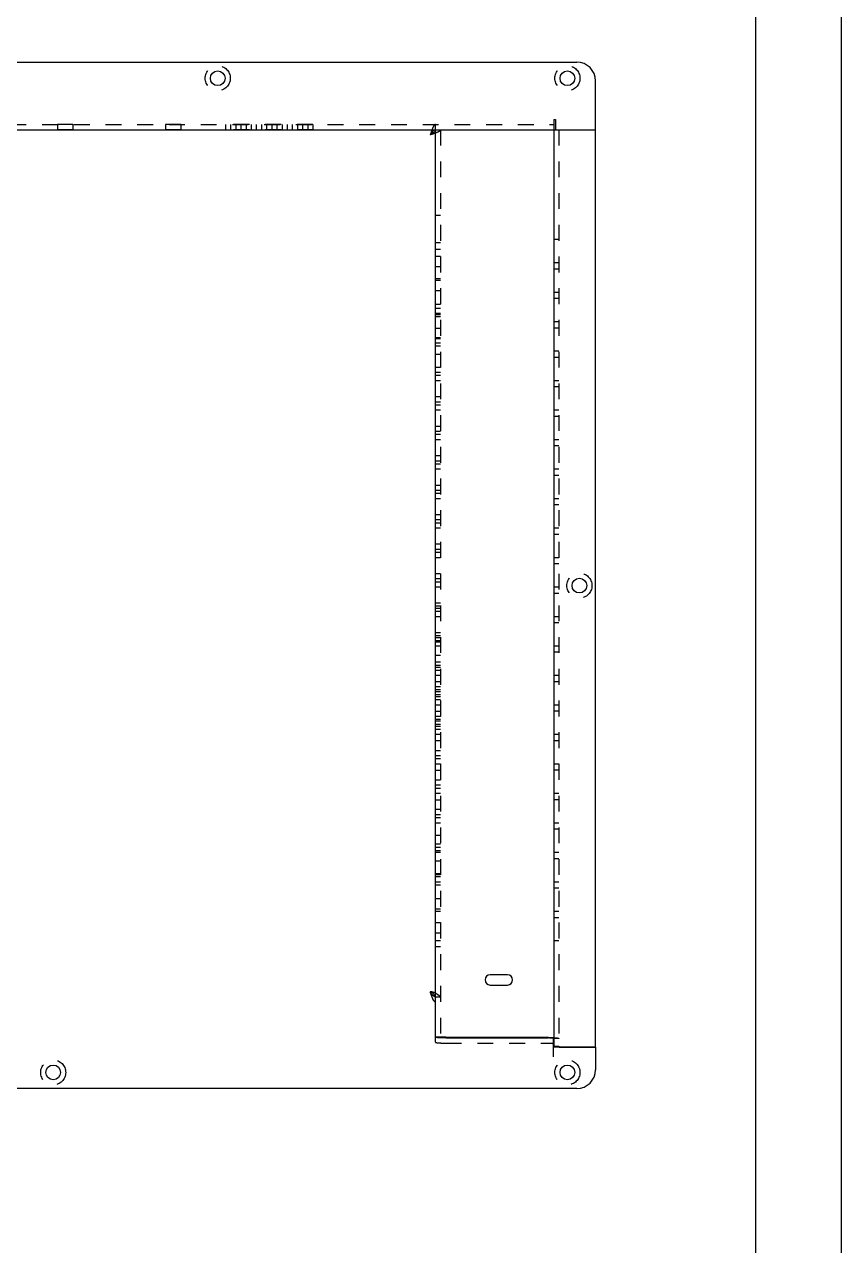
# Model space of a CAD drawing. Header units: millimetres. Extents: x -177 to 18421, y -5017 to 3255.
# Drawn here: x 2919.9 to 3158.3, y 1468.2 to 1824.4 of the extents above; entities that cross this region are included whole.
import ezdxf

# ---------------------------------------------------------------- set-up
doc = ezdxf.new("R2010")
doc.units = ezdxf.units.MM
doc.header["$LTSCALE"] = 46.255
doc.linetypes.add('HIDDEN', pattern=[0.2, 0.1, -0.1])
doc.layers.get('0').update_dxf_attribs({"linetype": 'CONTINUOUS'})
doc.layers.add('02___PRT_ALL_AXES', color=7, linetype='CONTINUOUS')
doc.layers.add('DEFAULT_2', color=8, linetype='HIDDEN')

msp = doc.modelspace()

# ---------------------------------------------------------------- linework, layer by layer
at = {"color": 7, "linetype": 'Continuous'}
for p, q in [((2631.615, 1813.403), (3081.015, 1813.403)), ((3086.515, 1526.117), (3086.515, 1807.903)), ((3074.315, 1796.703), (3074.815, 1796.703)), ((3074.315, 1796.703), (3074.315, 1526.305)), ((3074.815, 1796.703), (3074.815, 1793.703)), ((2626.115, 1793.703), (3086.515, 1793.703)), ((3039.815, 1529.012), (3039.815, 1793.703)), ((3060.815, 1547.203), (3055.815, 1547.203)), ((3055.815, 1544.203), (3060.815, 1544.203)), ((3042.815, 1529.005), (3041.31, 1529.009)), ((3072.815, 1528.886), (3042.815, 1529.005)), ((3042.815, 1528.751), (3072.715, 1528.751)), ((3074.215, 1523.294), (3074.215, 1528.62)), ((3086.515, 1526.094), (3074.215, 1526.094)), ((3075.916, 1526.117), (3086.515, 1526.117)), ((3086.515, 1526.094), (3086.515, 1519.503)), ((3081.015, 1514.003), (2631.615, 1514.003))]:
    msp.add_line(p, q, dxfattribs=at)
for points in [[(1608.287, 1111.998), (3158.287, 1111.998), (3158.287, 2211.998), (1608.287, 2211.998)], [(1633.287, 1136.998), (3133.287, 1136.998), (3133.287, 2186.998), (1633.287, 2186.998)]]:
    msp.add_lwpolyline(points, close=True, dxfattribs=at)
for centre in [(2976.315, 1808.703), (3078.315, 1808.703), (3081.815, 1660.703), (2928.315, 1518.703), (3078.315, 1518.703)]:
    msp.add_circle(centre, 2.15, dxfattribs=at)
for centre, radius, start, end in [((3081.015, 1807.903), 5.5, 0, 90), ((3055.815, 1545.703), 1.5, 90, 270), ((3060.815, 1545.703), 1.5, 270, 90), ((3081.015, 1519.503), 5.5, 270, 0)]:
    msp.add_arc(centre, radius, start, end, dxfattribs=at)
for points, knots in [([(3039.815, 1793.703), (3039.815, 1793.413), (3039.446, 1792.974), (3038.876, 1792.562), (3038.507, 1792.325), (3038.315, 1792.203)], [0, 0, 0, 0, 0.4006987, 0.6839142, 1, 1, 1, 1]), ([(3039.815, 1793.703), (3039.525, 1793.703), (3039.086, 1793.334), (3038.674, 1792.764), (3038.437, 1792.395), (3038.315, 1792.203)], [0, 0, 0, 0, 0.4006987, 0.6839142, 1, 1, 1, 1]), ([(3039.742, 1540.855), (3039.675, 1540.973), (3039.513, 1541.228), (3039.224, 1541.62), (3038.863, 1542.016), (3038.504, 1542.203), (3038.315, 1542.203)], [0, 0, 0, 0, 0.2007611, 0.4486434, 0.7188814, 1, 1, 1, 1]), ([(3039.815, 1540.708), (3039.52, 1540.746), (3039.103, 1541.11), (3038.675, 1541.669), (3038.438, 1542.02), (3038.315, 1542.203)], [0, 0, 0, 0, 0.4139201, 0.6931639, 1, 1, 1, 1]), ([(3039.813, 1540.708), (3039.808, 1540.728), (3039.784, 1540.778), (3039.758, 1540.826), (3039.742, 1540.855)], [0, 0, 0, 0, 0.3767969, 1, 1, 1, 1]), ([(3042.815, 1528.751), (3042.432, 1528.751), (3041.876, 1528.76), (3041.169, 1528.791), (3040.719, 1528.823), (3040.354, 1528.859), (3040.07, 1528.904), (3039.914, 1528.94), (3039.815, 1528.986), (3039.815, 1529.012)], [0, 0, 0, 0, 0.3784624, 0.5496058, 0.699831, 0.8234963, 0.9160812, 0.9746283, 1, 1, 1, 1]), ([(3041.31, 1529.009), (3040.959, 1529.01), (3040.506, 1529.01), (3040.009, 1529.016), (3039.863, 1529.015), (3039.819, 1529.017)], [0, 0, 0, 0, 0.7066305, 0.9120547, 1, 1, 1, 1]), ([(3074.1, 1528.67), (3074.026, 1528.686), (3073.842, 1528.708), (3073.38, 1528.743), (3072.992, 1528.751), (3072.715, 1528.751)], [0, 0, 0, 0, 0.1645825, 0.4000413, 1, 1, 1, 1]), ([(3072.815, 1528.886), (3073.065, 1528.886), (3073.499, 1528.866), (3073.933, 1528.809), (3074.11, 1528.756)], [0, 0, 0, 0, 0.5748853, 1, 1, 1, 1]), ([(3074.215, 1528.62), (3074.215, 1528.633), (3074.165, 1528.656), (3074.129, 1528.664), (3074.1, 1528.67)], [0, 0, 0, 0, 0.3023329, 1, 1, 1, 1]), ([(3074.11, 1528.756), (3074.152, 1528.743), (3074.218, 1528.72), (3074.282, 1528.683), (3074.299, 1528.661)], [0, 0, 0, 0, 0.6059271, 1, 1, 1, 1]), ([(3074.315, 1526.305), (3074.315, 1526.293), (3074.363, 1526.272), (3074.438, 1526.254), (3074.578, 1526.231), (3074.761, 1526.209), (3074.994, 1526.186), (3075.383, 1526.153), (3075.696, 1526.132), (3075.916, 1526.117)], [0, 0, 0, 0, 0.0223544, 0.0751404, 0.1599466, 0.2756804, 0.4203855, 0.5914694, 1, 1, 1, 1])]:
    msp.add_open_spline(points, degree=3, knots=knots, dxfattribs=at)
at = {"layer": '02___PRT_ALL_AXES', "color": 8, "linetype": 'HIDDEN'}
for p, q in [((2929.565, 1795.203), (2929.565, 1793.703)), ((2934.065, 1795.203), (2929.565, 1795.203)), ((2934.065, 1793.703), (2929.565, 1793.703)), ((2934.065, 1795.203), (2934.065, 1793.703)), ((2961.065, 1795.203), (2961.065, 1793.703)), ((2965.565, 1795.203), (2961.065, 1795.203)), ((2965.565, 1793.703), (2961.065, 1793.703)), ((2965.565, 1795.203), (2965.565, 1793.703)), ((2978.565, 1795.203), (2978.565, 1793.703)), ((3004.065, 1795.203), (2978.565, 1795.203)), ((3004.065, 1793.703), (2978.565, 1793.703)), ((2980.065, 1795.203), (2980.065, 1793.703)), ((2981.565, 1795.203), (2981.565, 1793.703)), ((2983.065, 1795.203), (2983.065, 1793.703)), ((2984.565, 1795.203), (2984.565, 1793.703)), ((2986.065, 1795.203), (2986.065, 1793.703)), ((2987.565, 1795.203), (2987.565, 1793.703)), ((2989.065, 1795.203), (2989.065, 1793.703)), ((2990.565, 1795.203), (2990.565, 1793.703)), ((2992.065, 1795.203), (2992.065, 1793.703)), ((2993.565, 1795.203), (2993.565, 1793.703)), ((2995.065, 1795.203), (2995.065, 1793.703)), ((2996.565, 1795.203), (2996.565, 1793.703)), ((2998.065, 1795.203), (2998.065, 1793.703)), ((2999.565, 1795.203), (2999.565, 1793.703)), ((3001.065, 1795.203), (3001.065, 1793.703)), ((3002.565, 1795.203), (3002.565, 1793.703)), ((3004.065, 1795.203), (3004.065, 1793.703))]:
    msp.add_line(p, q, dxfattribs=at)
at = {"layer": 'DEFAULT_2', "color": 8, "linetype": 'HIDDEN'}
for p, q in [((2638.315, 1795.203), (3074.315, 1795.203)), ((3039.815, 1793.703), (3039.815, 1795.203)), ((3041.315, 1793.703), (3041.315, 1529.017)), ((3075.815, 1793.703), (3075.815, 1526.305)), ((3041.315, 1768.703), (3039.815, 1768.703)), ((3041.315, 1760.697), (3039.815, 1760.697)), ((3074.315, 1761.745), (3075.815, 1761.745)), ((3039.815, 1758.855), (3041.315, 1758.855)), ((3041.315, 1756.697), (3039.815, 1756.697)), ((3041.315, 1753.697), (3039.815, 1753.697)), ((3074.315, 1754.945), (3075.815, 1754.945)), ((3074.315, 1753.145), (3075.815, 1753.145)), ((3039.815, 1750.255), (3041.315, 1750.255)), ((3041.315, 1749.697), (3039.815, 1749.697)), ((3041.315, 1746.697), (3039.815, 1746.697)), ((3074.315, 1746.345), (3075.815, 1746.345)), ((3041.315, 1742.697), (3039.815, 1742.697)), ((3074.315, 1744.545), (3075.815, 1744.545)), ((3039.815, 1741.655), (3041.315, 1741.655)), ((3039.815, 1740.15), (3041.315, 1740.15)), ((3041.315, 1739.697), (3039.815, 1739.697)), ((3039.815, 1739.249), (3041.315, 1739.249)), ((3041.315, 1735.697), (3039.815, 1735.697)), ((3074.315, 1737.745), (3075.815, 1737.745)), ((3074.315, 1735.945), (3075.815, 1735.945)), ((3039.815, 1733.055), (3041.315, 1733.055)), ((3041.315, 1732.697), (3039.815, 1732.697)), ((3039.815, 1731.55), (3041.315, 1731.55)), ((3039.815, 1730.649), (3041.315, 1730.649)), ((3041.315, 1728.169), (3039.815, 1728.169)), ((3074.315, 1729.145), (3075.815, 1729.145)), ((3039.815, 1724.455), (3041.315, 1724.455)), ((3074.315, 1727.345), (3075.815, 1727.345)), ((3039.815, 1722.95), (3041.315, 1722.95)), ((3039.815, 1722.049), (3041.315, 1722.049)), ((3039.815, 1720.545), (3041.315, 1720.545)), ((3074.315, 1720.545), (3075.815, 1720.545)), ((3074.315, 1718.745), (3075.815, 1718.745)), ((3039.815, 1715.855), (3041.315, 1715.855)), ((3039.815, 1714.35), (3041.315, 1714.35)), ((3039.815, 1713.449), (3041.315, 1713.449)), ((3039.815, 1711.945), (3041.315, 1711.945)), ((3074.315, 1711.945), (3075.815, 1711.945)), ((3074.315, 1710.145), (3075.815, 1710.145)), ((3039.815, 1707.255), (3041.315, 1707.255)), ((3039.815, 1705.75), (3041.315, 1705.75)), ((3039.815, 1704.849), (3041.315, 1704.849)), ((3039.815, 1703.345), (3041.315, 1703.345)), ((3074.315, 1703.345), (3075.815, 1703.345)), ((3074.315, 1701.545), (3075.815, 1701.545)), ((3039.815, 1698.655), (3041.315, 1698.655)), ((3039.815, 1697.15), (3041.315, 1697.15)), ((3039.815, 1696.249), (3041.315, 1696.249)), ((3039.815, 1694.745), (3041.315, 1694.745)), ((3074.315, 1694.745), (3075.815, 1694.745)), ((3074.315, 1692.945), (3075.815, 1692.945)), ((3039.815, 1690.055), (3041.315, 1690.055)), ((3039.815, 1688.55), (3041.315, 1688.55)), ((3039.815, 1687.649), (3041.315, 1687.649)), ((3039.815, 1686.145), (3041.315, 1686.145)), ((3074.315, 1686.145), (3075.815, 1686.145)), ((3039.815, 1681.455), (3041.315, 1681.455)), ((3074.315, 1684.345), (3075.815, 1684.345)), ((3039.815, 1679.95), (3041.315, 1679.95)), ((3039.815, 1679.049), (3041.315, 1679.049)), ((3039.815, 1677.545), (3041.315, 1677.545)), ((3074.315, 1677.545), (3075.815, 1677.545)), ((3074.315, 1675.745), (3075.815, 1675.745)), ((3039.815, 1672.855), (3041.315, 1672.855)), ((3039.815, 1671.35), (3041.315, 1671.35)), ((3039.815, 1670.449), (3041.315, 1670.449)), ((3039.815, 1668.945), (3041.315, 1668.945)), ((3074.315, 1668.945), (3075.815, 1668.945)), ((3074.315, 1667.145), (3075.815, 1667.145)), ((3039.815, 1664.255), (3041.315, 1664.255)), ((3039.815, 1662.75), (3041.315, 1662.75)), ((3039.815, 1661.849), (3041.315, 1661.849)), ((3039.815, 1660.345), (3041.315, 1660.345)), ((3074.315, 1660.345), (3075.815, 1660.345)), ((3074.315, 1658.545), (3075.815, 1658.545)), ((3039.815, 1655.655), (3041.315, 1655.655)), ((3041.315, 1654.703), (3039.815, 1654.703)), ((3039.815, 1654.15), (3041.315, 1654.15)), ((3039.815, 1653.249), (3041.315, 1653.249)), ((3039.815, 1651.745), (3041.315, 1651.745)), ((3074.315, 1651.745), (3075.815, 1651.745)), ((3074.315, 1649.945), (3075.815, 1649.945)), ((3039.815, 1647.055), (3041.315, 1647.055)), ((3041.315, 1646.019), (3039.815, 1646.019)), ((3039.815, 1645.55), (3041.315, 1645.55)), ((3039.815, 1644.649), (3041.315, 1644.649)), ((3041.315, 1644.253), (3039.815, 1644.253)), ((3039.815, 1643.145), (3041.315, 1643.145)), ((3074.315, 1643.145), (3075.815, 1643.145)), ((3041.315, 1640.291), (3039.815, 1640.291)), ((3074.315, 1641.345), (3075.815, 1641.345)), ((3039.815, 1638.455), (3041.315, 1638.455)), ((3041.315, 1637.419), (3039.815, 1637.419)), ((3039.815, 1636.95), (3041.315, 1636.95)), ((3039.815, 1636.049), (3041.315, 1636.049)), ((3039.815, 1634.545), (3041.315, 1634.545)), ((3041.315, 1632.612), (3039.815, 1632.612)), ((3074.315, 1634.545), (3075.815, 1634.545)), ((3074.315, 1632.745), (3075.815, 1632.745)), ((3041.315, 1631.166), (3039.815, 1631.166)), ((3041.315, 1630.265), (3039.815, 1630.265)), ((3039.815, 1629.855), (3041.315, 1629.855)), ((3041.315, 1628.819), (3039.815, 1628.819)), ((3039.815, 1628.35), (3041.315, 1628.35)), ((3039.815, 1627.449), (3041.315, 1627.449)), ((3039.815, 1625.945), (3041.315, 1625.945)), ((3074.315, 1625.945), (3075.815, 1625.945)), ((3041.315, 1624.012), (3039.815, 1624.012)), ((3041.315, 1622.566), (3039.815, 1622.566)), ((3041.315, 1621.665), (3039.815, 1621.665)), ((3039.815, 1621.255), (3041.315, 1621.255)), ((3074.315, 1624.145), (3075.815, 1624.145)), ((3041.315, 1620.219), (3039.815, 1620.219)), ((3039.815, 1619.75), (3041.315, 1619.75)), ((3039.815, 1618.849), (3041.315, 1618.849)), ((3039.815, 1617.345), (3041.315, 1617.345)), ((3074.315, 1617.345), (3075.815, 1617.345)), ((3041.315, 1615.412), (3039.815, 1615.412)), ((3074.315, 1615.545), (3075.815, 1615.545)), ((3039.815, 1612.655), (3041.315, 1612.655)), ((3041.315, 1612.54), (3039.815, 1612.54)), ((3039.815, 1611.15), (3041.315, 1611.15)), ((3039.815, 1610.249), (3041.315, 1610.249)), ((3039.815, 1608.745), (3041.315, 1608.745)), ((3041.315, 1608.578), (3039.815, 1608.578)), ((3041.315, 1606.812), (3039.815, 1606.812)), ((3074.315, 1608.745), (3075.815, 1608.745)), ((3074.315, 1606.945), (3075.815, 1606.945)), ((3039.815, 1604.055), (3041.315, 1604.055)), ((3039.815, 1602.55), (3041.315, 1602.55)), ((3039.815, 1601.649), (3041.315, 1601.649)), ((3039.815, 1600.145), (3041.315, 1600.145)), ((3074.315, 1600.145), (3075.815, 1600.145)), ((3041.315, 1598.103), (3039.815, 1598.103)), ((3074.315, 1598.345), (3075.815, 1598.345)), ((3039.815, 1595.455), (3041.315, 1595.455)), ((3039.815, 1593.95), (3041.315, 1593.95)), ((3039.815, 1593.049), (3041.315, 1593.049)), ((3039.815, 1591.545), (3041.315, 1591.545)), ((3074.315, 1591.545), (3075.815, 1591.545)), ((3074.315, 1589.745), (3075.815, 1589.745)), ((3041.315, 1587.83), (3039.815, 1587.83)), ((3039.815, 1585.35), (3041.315, 1585.35)), ((3039.815, 1584.449), (3041.315, 1584.449)), ((3041.315, 1583.303), (3039.815, 1583.303)), ((3039.815, 1582.945), (3041.315, 1582.945)), ((3074.315, 1582.945), (3075.815, 1582.945)), ((3041.315, 1580.303), (3039.815, 1580.303)), ((3074.315, 1581.145), (3075.815, 1581.145)), ((3039.815, 1576.75), (3041.315, 1576.75)), ((3041.315, 1576.303), (3039.815, 1576.303)), ((3039.815, 1575.849), (3041.315, 1575.849)), ((3039.815, 1574.345), (3041.315, 1574.345)), ((3041.315, 1573.303), (3039.815, 1573.303)), ((3074.315, 1574.345), (3075.815, 1574.345)), ((3074.315, 1572.545), (3075.815, 1572.545)), ((3041.315, 1569.303), (3039.815, 1569.303)), ((3041.315, 1566.303), (3039.815, 1566.303)), ((3039.815, 1565.745), (3041.315, 1565.745)), ((3074.315, 1565.745), (3075.815, 1565.745)), ((3074.315, 1563.945), (3075.815, 1563.945)), ((3041.315, 1562.303), (3039.815, 1562.303)), ((3041.315, 1559.303), (3039.815, 1559.303)), ((3039.815, 1557.145), (3041.315, 1557.145)), ((3074.315, 1557.145), (3075.815, 1557.145)), ((3041.315, 1555.303), (3039.815, 1555.303)), ((3041.315, 1540.697), (3039.815, 1540.697)), ((3039.815, 1529.017), (3039.819, 1529.017)), ((3039.815, 1527.518), (3039.815, 1529.012)), ((3075.815, 1528.624), (3074.315, 1528.624)), ((3042.815, 1527.256), (3072.715, 1527.256)), ((3075.815, 1526.305), (3074.315, 1526.305))]:
    msp.add_line(p, q, dxfattribs=at)
for centre in [(2976.315, 1808.703), (3078.315, 1808.703), (3081.815, 1660.703), (2928.315, 1518.703), (3078.315, 1518.703)]:
    msp.add_circle(centre, 3.65, dxfattribs=at)
for points, knots in [([(3039.815, 1795.203), (3039.668, 1795.203), (3039.44, 1795.006), (3039.234, 1794.678), (3039.049, 1794.303), (3038.867, 1793.852), (3038.614, 1793.145), (3038.437, 1792.586), (3038.315, 1792.203)], [0, 0, 0, 0, 0.1275488, 0.2247743, 0.3460745, 0.4889322, 0.6491484, 1, 1, 1, 1]), ([(3041.315, 1793.703), (3041.315, 1793.556), (3041.118, 1793.328), (3040.79, 1793.122), (3040.415, 1792.937), (3039.964, 1792.755), (3039.257, 1792.502), (3038.698, 1792.325), (3038.315, 1792.203)], [0, 0, 0, 0, 0.1275488, 0.2247743, 0.3460745, 0.4889322, 0.6491484, 1, 1, 1, 1]), ([(3041.312, 1540.708), (3041.305, 1540.722), (3041.276, 1540.755), (3041.185, 1540.844), (3041.006, 1540.994), (3040.727, 1541.211), (3040.37, 1541.461), (3039.946, 1541.723), (3039.459, 1541.967), (3038.911, 1542.154), (3038.515, 1542.203), (3038.315, 1542.203)], [0, 0, 0, 0, 0.0136103, 0.0373387, 0.1123999, 0.2181832, 0.3473686, 0.4941517, 0.6541925, 0.8241271, 1, 1, 1, 1]), ([(3039.815, 1539.214), (3039.66, 1539.254), (3039.451, 1539.473), (3039.236, 1539.819), (3038.973, 1540.353), (3038.668, 1541.156), (3038.437, 1541.839), (3038.315, 1542.203)], [0, 0, 0, 0, 0.140699, 0.242336, 0.3649898, 0.6621343, 1, 1, 1, 1]), ([(3039.815, 1540.697), (3039.815, 1540.699), (3039.814, 1540.703), (3039.814, 1540.707), (3039.813, 1540.708)], [0, 0, 0, 0, 0.496194, 1, 1, 1, 1]), ([(3041.315, 1540.697), (3041.315, 1540.699), (3041.314, 1540.703), (3041.313, 1540.707), (3041.312, 1540.708)], [0, 0, 0, 0, 0.485587, 1, 1, 1, 1]), ([(3042.815, 1529.005), (3042.629, 1529.006), (3042.286, 1529.009), (3041.832, 1529.009), (3041.518, 1529.016), (3041.362, 1529.013), (3041.317, 1529.017)], [0, 0, 0, 0, 0.3707713, 0.688843, 0.9090131, 1, 1, 1, 1]), ([(3072.815, 1528.886), (3073.198, 1528.886), (3073.755, 1528.877), (3074.462, 1528.845), (3074.912, 1528.813), (3075.277, 1528.777), (3075.56, 1528.732), (3075.716, 1528.696), (3075.815, 1528.649), (3075.815, 1528.624)], [0, 0, 0, 0, 0.3790513, 0.5502904, 0.7004522, 0.8239277, 0.91628, 0.9746563, 1, 1, 1, 1]), ([(3039.815, 1527.518), (3039.815, 1527.492), (3039.914, 1527.446), (3040.07, 1527.41), (3040.354, 1527.365), (3040.719, 1527.329), (3041.169, 1527.297), (3041.876, 1527.265), (3042.432, 1527.256), (3042.815, 1527.256)], [0, 0, 0, 0, 0.0253717, 0.0839188, 0.1765037, 0.300169, 0.4503942, 0.6215376, 1, 1, 1, 1]), ([(3072.715, 1527.256), (3072.906, 1527.256), (3073.184, 1527.252), (3073.537, 1527.236), (3073.762, 1527.22), (3073.945, 1527.202), (3074.087, 1527.18), (3074.165, 1527.162), (3074.215, 1527.138), (3074.215, 1527.126)], [0, 0, 0, 0, 0.3784654, 0.5496063, 0.6998329, 0.823498, 0.9160824, 0.974629, 1, 1, 1, 1]), ([(3075.815, 1526.305), (3075.815, 1526.281), (3075.91, 1526.239), (3076.053, 1526.204), (3076.312, 1526.158), (3076.505, 1526.132), (3076.615, 1526.117)], [0, 0, 0, 0, 0.0868185, 0.2880173, 0.5992886, 1, 1, 1, 1])]:
    msp.add_open_spline(points, degree=3, knots=knots, dxfattribs=at)
msp.add_open_spline([(3074.299, 1528.661), (3074.308, 1528.65), (3074.315, 1528.637), (3074.315, 1528.624)], degree=3, dxfattribs=at)

doc.saveas('drawing.dxf')
